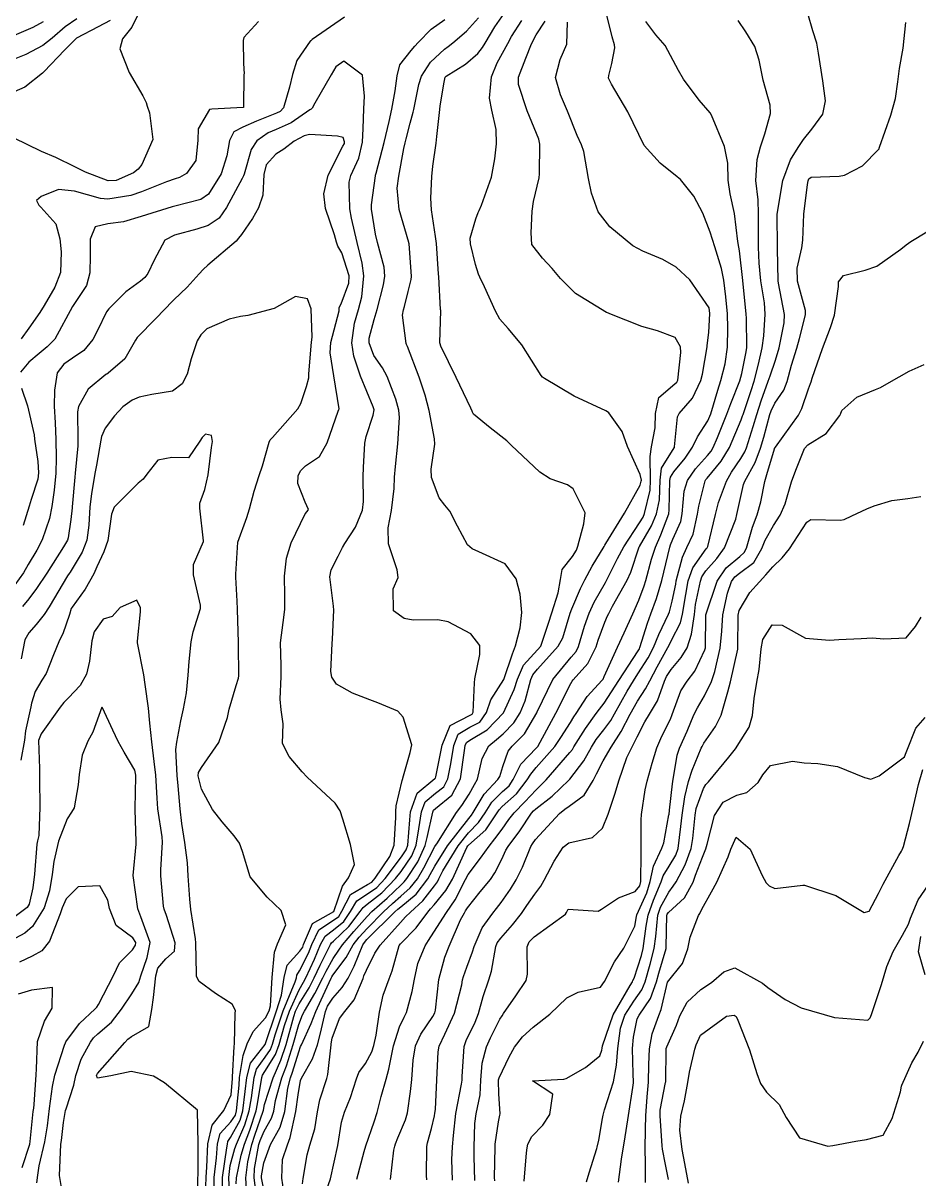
# Model space of a CAD drawing. Header units: metres. Extents: x 307586 to 320046, y 7427249 to 7434250.
# Drawn here: x 319917.4 to 319970.9, y 7429250.6 to 7429319.7 of the extents above; entities that cross this region are included whole.
import ezdxf

# ---------------------------------------------------------------- set-up
doc = ezdxf.new("R2010")
doc.units = ezdxf.units.M
doc.header["$MEASUREMENT"] = 0
doc.layers.add('Curvas de Nivel 1m', color=11, linetype='Continuous')
doc.layers.add('Curvas de Nivel 5m', color=15, linetype='Continuous')

msp = doc.modelspace()

# ---------------------------------------------------------------- linework, layer by layer
at = {"layer": 'Curvas de Nivel 1m', "flags": 128}
for points, elevation in [([(319924.504, 7429320.781), (319923.87, 7429319.491), (319923.313, 7429318.792), (319923.148, 7429318.203), (319923.722, 7429316.788), (319924.529, 7429315.394), (319924.736, 7429314.988), (319924.798, 7429314.776), (319924.925, 7429314.366), (319925.125, 7429312.771), (319924.478, 7429311.28), (319924.261, 7429310.997), (319923.973, 7429310.785), (319922.931, 7429310.33), (319922.466, 7429310.315), (319921.11, 7429310.814), (319920.476, 7429311.138), (319919.336, 7429311.692), (319918.485, 7429312.068), (319916.807, 7429312.867)], 824), ([(319931.4, 7429249.011), (319931.178, 7429250.686), (319931.208, 7429251.236), (319931.472, 7429252.683), (319931.539, 7429252.92), (319931.785, 7429253.468), (319932.223, 7429254.247), (319932.355, 7429254.672), (319932.459, 7429255.319), (319932.844, 7429256.665), (319933.118, 7429257.377), (319933.515, 7429258.655), (319933.865, 7429259.858), (319934.078, 7429260.441), (319934.189, 7429260.647), (319934.82, 7429261.704), (319935.289, 7429262.636), (319935.481, 7429263.052), (319935.911, 7429263.803), (319936.237, 7429264.308), (319936.464, 7429264.625), (319937.141, 7429265.407), (319937.94, 7429266.313), (319938.228, 7429266.606), (319939.129, 7429267.419), (319939.967, 7429268.203), (319940.157, 7429268.391), (319940.312, 7429268.577), (319940.964, 7429269.589), (319941.408, 7429270.566), (319941.531, 7429271.031), (319941.864, 7429272.561), (319941.909, 7429272.667), (319942.016, 7429272.762), (319943.003, 7429273.57), (319943.515, 7429274.538), (319943.765, 7429276.24), (319943.801, 7429276.534), (319943.876, 7429276.723), (319944.068, 7429276.849), (319945.117, 7429277.48), (319946.093, 7429278.492), (319946.727, 7429279.884), (319946.922, 7429280.502), (319947.281, 7429281.339), (319948.131, 7429282.253), (319948.312, 7429282.487), (319948.773, 7429283.861), (319948.974, 7429284.478), (319949.365, 7429285.662), (319949.49, 7429286.47), (319949.603, 7429287.058), (319950.204, 7429287.835), (319950.451, 7429288.215), (319950.537, 7429288.457), (319950.881, 7429289.799), (319950.979, 7429290.453), (319950.247, 7429291.889), (319949.921, 7429292.136), (319948.886, 7429292.481), (319948.259, 7429292.875), (319946.551, 7429294.507), (319946.285, 7429294.749), (319945.283, 7429295.53), (319944.301, 7429296.345), (319944.236, 7429296.465), (319944.207, 7429296.531), (319944.127, 7429296.711), (319943.253, 7429298.551), (319942.351, 7429300.409), (319942.297, 7429300.561), (319942.289, 7429300.625), (319942.334, 7429302.56), (319942.329, 7429302.605), (319942.224, 7429304.562), (319942.212, 7429304.754), (319942.082, 7429306.563), (319942.026, 7429306.967), (319941.794, 7429308.567), (319941.754, 7429309.273), (319941.797, 7429310.567), (319941.866, 7429311.179), (319942.06, 7429312.564), (319942.111, 7429312.951), (319942.277, 7429314.562), (319942.304, 7429314.784), (319942.539, 7429316.206), (319942.6, 7429316.502), (319942.669, 7429316.559), (319943.822, 7429317.279), (319944.564, 7429317.919), (319944.833, 7429318.271), (319944.988, 7429318.534), (319945.581, 7429319.523), (319946.269, 7429320.515)], 824), ([(319920.581, 7429320.002), (319919.882, 7429319.521), (319919.114, 7429318.842), (319918.558, 7429318.391), (319917.545, 7429317.868), (319916.549, 7429317.47)], 826), ([(319918.577, 7429319.808), (319917.951, 7429319.477), (319916.563, 7429318.885)], 827), ([(319936.588, 7429320.096), (319934.663, 7429318.748), (319934.573, 7429318.686), (319934.557, 7429318.676), (319934.536, 7429318.66), (319933.729, 7429317.495), (319933.477, 7429316.671), (319933.308, 7429315.9), (319932.941, 7429314.676), (319932.741, 7429314.457), (319932.518, 7429314.358), (319931.325, 7429313.878), (319930.505, 7429313.52), (319929.977, 7429313.231), (319929.71, 7429312.712), (319929.561, 7429311.791), (319929.208, 7429310.719), (319928.461, 7429309.507), (319928.008, 7429309.184), (319926.453, 7429308.792), (319926.295, 7429308.752), (319924.437, 7429308.163), (319923.374, 7429307.85), (319922.432, 7429307.733), (319921.682, 7429307.556), (319921.382, 7429306.81), (319921.382, 7429305.841), (319921.369, 7429304.81), (319921.155, 7429304.049), (319920.373, 7429302.847), (319920.334, 7429302.782), (319919.269, 7429300.836), (319918.82, 7429300.369), (319918.34, 7429299.977), (319917.724, 7429299.464), (319917.223, 7429298.861)], 822), ([(319931.451, 7429319.824), (319930.575, 7429318.87), (319930.524, 7429318.701), (319930.552, 7429317.319), (319930.579, 7429316.7), (319930.577, 7429316.665), (319930.557, 7429314.7), (319930.54, 7429314.683), (319930.523, 7429314.682), (319928.653, 7429314.596), (319928.52, 7429314.565), (319927.831, 7429313.409), (319927.825, 7429312.737), (319927.693, 7429311.525), (319927.14, 7429310.743), (319926.719, 7429310.499), (319926.47, 7429310.418), (319925.954, 7429310.247), (319924.456, 7429309.64), (319923.816, 7429309.423), (319922.449, 7429309.215), (319921.999, 7429309.255), (319920.456, 7429309.681), (319919.496, 7429309.796), (319918.451, 7429309.364), (319918.18, 7429309.12), (319918.325, 7429308.851), (319918.442, 7429308.74), (319919.334, 7429307.739), (319919.572, 7429306.833), (319919.643, 7429306.06), (319919.617, 7429304.832), (319919.276, 7429303.951), (319918.627, 7429302.846), (319918.369, 7429302.439), (319917.72, 7429301.495), (319917.253, 7429300.861)], 823), ([(319930.12, 7429250.324), (319930.129, 7429250.696), (319930.412, 7429252.048), (319930.604, 7429252.692), (319930.928, 7429253.546), (319931.304, 7429254.685), (319931.39, 7429255.102), (319931.637, 7429256.682), (319931.682, 7429256.824), (319931.828, 7429257.046), (319932.462, 7429258.053), (319932.689, 7429258.667), (319932.992, 7429259.791), (319933.292, 7429260.659), (319933.886, 7429261.935), (319934.144, 7429262.394), (319934.277, 7429262.646), (319934.791, 7429263.76), (319935.16, 7429264.638), (319935.435, 7429265.128), (319935.932, 7429265.517), (319936.543, 7429266.018), (319936.941, 7429266.62), (319937.324, 7429267.245), (319937.959, 7429267.673), (319938.514, 7429268.053), (319939.014, 7429268.594), (319939.986, 7429269.88), (319940.265, 7429270.302), (319940.362, 7429270.576), (319940.488, 7429272.095), (319940.534, 7429272.575), (319940.921, 7429273.68), (319941.978, 7429274.561), (319942.016, 7429274.588), (319942.044, 7429274.663), (319942.422, 7429276.555), (319942.896, 7429277.732), (319944.09, 7429278.345), (319944.214, 7429278.405), (319944.284, 7429278.528), (319944.351, 7429280.287), (319944.374, 7429280.527), (319944.671, 7429281.981), (319944.678, 7429282.525), (319944.143, 7429283.211), (319942.775, 7429283.929), (319942.155, 7429284.052), (319940.699, 7429284.031), (319940.156, 7429284.13), (319939.51, 7429284.59), (319939.495, 7429285.909), (319939.786, 7429286.586), (319939.74, 7429287.037), (319939.212, 7429288.595), (319939.192, 7429289.565), (319939.404, 7429290.592), (319939.563, 7429291.908), (319939.581, 7429292.59), (319939.626, 7429293.227), (319939.77, 7429294.588), (319939.874, 7429296.162), (319939.837, 7429296.587), (319939.644, 7429297.259), (319939.131, 7429298.598), (319938.851, 7429299.115), (319938.345, 7429299.868), (319938.056, 7429300.613), (319938.063, 7429300.906), (319938.367, 7429302.007), (319938.534, 7429302.608), (319938.914, 7429304.083), (319938.992, 7429304.601), (319938.951, 7429305.145), (319938.552, 7429306.608), (319938.431, 7429307.122), (319938.196, 7429308.613), (319938.193, 7429308.875), (319938.433, 7429310.61), (319938.441, 7429310.643), (319938.474, 7429310.755), (319938.958, 7429312.603), (319939.257, 7429313.853), (319939.416, 7429314.597), (319939.618, 7429315.678), (319939.728, 7429316.592), (319939.896, 7429317.246), (319940.566, 7429318.096), (319940.797, 7429318.351), (319940.989, 7429318.576), (319941.773, 7429319.376), (319942.587, 7429319.944)], 822), ([(319930.757, 7429249.67), (319930.686, 7429250.691), (319930.806, 7429251.646), (319931.049, 7429252.687), (319931.229, 7429253.237), (319931.732, 7429254.681), (319931.747, 7429254.737), (319931.807, 7429255.066), (319932.313, 7429256.673), (319932.778, 7429257.727), (319933.106, 7429258.661), (319933.55, 7429260.335), (319933.659, 7429260.653), (319933.877, 7429261.085), (319934.482, 7429262.049), (319934.782, 7429262.641), (319935.141, 7429263.401), (319935.742, 7429264.632), (319935.814, 7429264.741), (319935.925, 7429264.848), (319936.837, 7429265.718), (319937.529, 7429266.614), (319937.71, 7429266.849), (319937.949, 7429267.048), (319938.82, 7429267.738), (319939.643, 7429268.585), (319939.977, 7429268.997), (319940.612, 7429269.948), (319940.861, 7429270.571), (319941.026, 7429271.547), (319941.181, 7429272.568), (319941.417, 7429273.171), (319942.03, 7429273.694), (319942.518, 7429274.07), (319942.771, 7429274.549), (319942.94, 7429275.435), (319943.111, 7429276.544), (319943.388, 7429277.226), (319944.079, 7429277.633), (319944.666, 7429277.942), (319945.07, 7429278.52), (319945.342, 7429279.276), (319946.113, 7429280.489), (319946.618, 7429282.015), (319946.801, 7429282.503), (319947.081, 7429283.569), (319947.186, 7429284.5), (319947.082, 7429285.592), (319946.853, 7429286.503), (319946.196, 7429287.406), (319944.619, 7429288.114), (319944.209, 7429288.298), (319943.937, 7429288.534), (319943.33, 7429289.649), (319942.887, 7429290.55), (319942.583, 7429290.901), (319942.241, 7429291.352), (319941.791, 7429292.565), (319941.771, 7429293.054), (319941.98, 7429294.563), (319941.971, 7429294.879), (319941.637, 7429296.567), (319941.404, 7429297.482), (319941.053, 7429298.573), (319940.351, 7429300.399), (319940.291, 7429300.52), (319940.262, 7429300.581), (319940.06, 7429302.275), (319940.115, 7429302.584), (319940.171, 7429302.788), (319940.389, 7429303.685), (319940.571, 7429304.407), (319940.581, 7429304.578), (319940.443, 7429306.56), (319940.438, 7429306.58), (319940.424, 7429306.627), (319939.848, 7429308.589), (319939.742, 7429309.867), (319939.826, 7429310.59), (319940.137, 7429312.233), (319940.218, 7429312.584), (319940.272, 7429312.808), (319940.51, 7429313.748), (319940.694, 7429314.405), (319940.736, 7429314.578), (319941.037, 7429316.076), (319941.197, 7429316.573), (319941.73, 7429317.393), (319942.567, 7429318.178), (319942.783, 7429318.344), (319943.058, 7429318.555), (319943.868, 7429319.26), (319944.588, 7429320.053)], 823), ([(319932.953, 7429249.874), (319932.847, 7429250.664), (319932.887, 7429251.786), (319933.187, 7429252.659), (319933.345, 7429253.091), (319933.678, 7429254.652), (319933.813, 7429255.649), (319933.955, 7429256.515), (319934.013, 7429256.648), (319934.681, 7429257.801), (319934.97, 7429258.639), (319935.153, 7429259.344), (319935.446, 7429260.634), (319935.563, 7429260.947), (319935.881, 7429261.435), (319936.441, 7429262.071), (319936.802, 7429262.621), (319937.173, 7429263.349), (319937.673, 7429264.612), (319937.772, 7429264.764), (319937.926, 7429264.93), (319939.589, 7429266.585), (319939.77, 7429266.758), (319939.948, 7429266.9), (319940.871, 7429267.659), (319941.562, 7429268.564), (319941.715, 7429268.823), (319941.98, 7429269.316), (319942.746, 7429270.549), (319944.009, 7429272.18), (319944.172, 7429272.368), (319944.275, 7429272.527), (319944.928, 7429273.622), (319945.748, 7429274.513), (319945.873, 7429274.683), (319946.051, 7429275.293), (319946.37, 7429276.196), (319946.606, 7429276.505), (319947.336, 7429277.235), (319948.076, 7429278.49), (319948.093, 7429278.548), (319949.046, 7429280.476), (319950.127, 7429281.818), (319950.423, 7429282.164), (319950.563, 7429282.456), (319950.931, 7429283.672), (319951.204, 7429284.45), (319951.506, 7429285.11), (319952.181, 7429286.296), (319952.266, 7429286.439), (319952.908, 7429287.724), (319953.276, 7429288.424), (319954.227, 7429289.863), (319954.436, 7429290.203), (319954.518, 7429290.407), (319954.85, 7429291.801), (319954.871, 7429292.404), (319954.852, 7429293.827), (319954.944, 7429294.403), (319955.157, 7429295.539), (319955.173, 7429296.401), (319955.364, 7429297.358), (319956.329, 7429298.16), (319956.453, 7429298.267), (319956.502, 7429298.388), (319956.688, 7429300.048), (319956.664, 7429300.387), (319956.358, 7429300.937), (319955.301, 7429301.344), (319954.365, 7429301.59), (319952.451, 7429302.36), (319952.372, 7429302.392), (319952.253, 7429302.441), (319950.39, 7429303.568), (319949.488, 7429304.474), (319949.001, 7429305.073), (319948.415, 7429305.673), (319947.778, 7429306.496), (319947.742, 7429307.188), (319947.8, 7429308.497), (319947.879, 7429309.075), (319948.215, 7429310.493), (319948.242, 7429310.726), (319948.269, 7429312.492), (319948.201, 7429312.789), (319947.502, 7429314.5), (319946.983, 7429316.061), (319946.993, 7429316.506), (319947.427, 7429317.634), (319947.757, 7429318.498), (319948.033, 7429319.04), (319948.587, 7429319.849)], 826), ([(319934.067, 7429250.329), (319934.122, 7429250.646), (319934.358, 7429252.053), (319934.522, 7429252.643), (319934.811, 7429253.617), (319934.975, 7429254.638), (319935.104, 7429255.343), (319935.531, 7429256.633), (319935.587, 7429256.872), (319935.785, 7429258.631), (319935.792, 7429258.692), (319935.857, 7429259.045), (319936.289, 7429260.205), (319936.611, 7429260.623), (319937.171, 7429261.326), (319937.701, 7429262.612), (319937.748, 7429262.759), (319937.9, 7429263.109), (319938.407, 7429264.111), (319938.719, 7429264.598), (319939.937, 7429265.961), (319940.233, 7429266.284), (319940.539, 7429266.574), (319941.266, 7429267.254), (319941.967, 7429268.138), (319942.135, 7429268.393), (319942.231, 7429268.556), (319942.473, 7429269.047), (319943.372, 7429270.539), (319944.001, 7429271.309), (319944.6, 7429271.931), (319944.986, 7429272.52), (319945.382, 7429273.157), (319946.032, 7429273.779), (319946.42, 7429274.123), (319946.666, 7429274.504), (319947.13, 7429275.421), (319948.062, 7429276.405), (319948.132, 7429276.489), (319948.817, 7429277.744), (319949.214, 7429278.473), (319950.111, 7429280.247), (319950.187, 7429280.384), (319950.258, 7429280.459), (319951.137, 7429281.436), (319951.626, 7429282.445), (319951.752, 7429282.83), (319952.155, 7429283.922), (319952.308, 7429284.29), (319952.381, 7429284.437), (319952.602, 7429284.868), (319953.477, 7429286.421), (319953.699, 7429286.909), (319954.198, 7429288.41), (319954.213, 7429288.44), (319954.945, 7429289.683), (319955.235, 7429290.4), (319955.405, 7429291.235), (319955.444, 7429292.398), (319955.535, 7429293.126), (319956.282, 7429294.334), (319956.309, 7429294.363), (319956.318, 7429294.39), (319956.491, 7429296.198), (319956.588, 7429296.387), (319957.394, 7429297.302), (319957.89, 7429298.374), (319957.974, 7429298.736), (319958.258, 7429300.371), (319958.27, 7429300.454), (319958.362, 7429301.23), (319958.423, 7429302.369), (319958.378, 7429302.71), (319957.22, 7429304.382), (319956.41, 7429305.143), (319955.611, 7429305.598), (319954.42, 7429306.101), (319953.828, 7429306.426), (319952.44, 7429307.559), (319951.747, 7429308.447), (319951.349, 7429309.567), (319951.178, 7429310.453), (319950.893, 7429312.051), (319950.748, 7429312.457), (319950.501, 7429313.007), (319949.924, 7429314.469), (319949.501, 7429315.444), (319949.189, 7429316.48), (319949.482, 7429317.553), (319949.873, 7429318.471), (319949.919, 7429319.803)], 827), ([(319935.231, 7429249.142), (319935.753, 7429250.63), (319936.18, 7429252.626), (319936.406, 7429254.011), (319936.583, 7429254.622), (319936.939, 7429255.492), (319937.295, 7429256.615), (319937.452, 7429256.99), (319937.836, 7429257.515), (319938.223, 7429258.229), (319938.342, 7429258.603), (319938.473, 7429259.215), (319938.672, 7429260.598), (319938.9, 7429261.612), (319939.256, 7429262.59), (319939.425, 7429263.062), (319939.86, 7429264.581), (319939.924, 7429264.675), (319940.868, 7429265.636), (319941.557, 7429266.564), (319941.734, 7429266.774), (319941.95, 7429267.007), (319942.647, 7429267.866), (319943.031, 7429268.544), (319943.905, 7429270.444), (319943.952, 7429270.531), (319943.993, 7429270.573), (319945.03, 7429271.493), (319945.708, 7429272.513), (319945.828, 7429272.7), (319946.019, 7429272.887), (319946.874, 7429273.658), (319947.512, 7429274.495), (319947.72, 7429274.819), (319948.05, 7429275.216), (319949.148, 7429276.474), (319949.523, 7429277.016), (319950.085, 7429277.92), (319950.299, 7429278.249), (319950.428, 7429278.457), (319951.081, 7429279.472), (319951.989, 7429280.441), (319952.046, 7429280.508), (319952.115, 7429280.657), (319952.906, 7429282.428), (319953.292, 7429283.277), (319953.816, 7429284.415), (319954.171, 7429285.225), (319954.492, 7429286.095), (319954.589, 7429286.406), (319954.929, 7429287.676), (319955.179, 7429288.4), (319955.491, 7429289.127), (319955.962, 7429290.393), (319955.999, 7429290.628), (319956.04, 7429292.392), (319956.07, 7429292.577), (319956.261, 7429292.896), (319956.942, 7429293.714), (319957.377, 7429294.379), (319957.675, 7429294.99), (319958.299, 7429295.945), (319958.491, 7429296.367), (319958.908, 7429297.778), (319959.087, 7429298.359), (319959.348, 7429299.36), (319959.473, 7429300.353), (319959.497, 7429301.486), (319959.472, 7429302.354), (319959.375, 7429303.369), (319959.253, 7429304.357), (319959.119, 7429305.069), (319958.721, 7429306.366), (319958.436, 7429307.232), (319958.001, 7429308.375), (319957.472, 7429309.388), (319956.662, 7429310.388), (319956.474, 7429310.546), (319955.446, 7429311.369), (319954.493, 7429312.42), (319953.515, 7429314.43), (319952.539, 7429316.078), (319952.374, 7429316.442), (319952.38, 7429316.607), (319952.556, 7429317.318), (319952.745, 7429318.264), (319952.728, 7429318.438), (319952.578, 7429318.913), (319952.215, 7429320.444)], 828), ([(319937.32, 7429250.606), (319937.769, 7429252.259), (319937.87, 7429252.609), (319938.363, 7429254.032), (319938.542, 7429254.599), (319938.774, 7429255.557), (319939.076, 7429256.591), (319939.234, 7429257.187), (319939.518, 7429258.585), (319939.864, 7429259.714), (319940.151, 7429260.296), (319940.287, 7429260.576), (319940.637, 7429261.821), (319940.76, 7429262.571), (319940.965, 7429263.512), (319941.406, 7429264.565), (319941.609, 7429264.88), (319941.931, 7429265.383), (319942.684, 7429266.549), (319943.191, 7429267.305), (319943.81, 7429268.532), (319943.976, 7429268.828), (319944.708, 7429269.8), (319945.227, 7429270.518), (319945.562, 7429270.949), (319946.003, 7429271.545), (319946.398, 7429272.117), (319946.727, 7429272.503), (319947.358, 7429273.162), (319948.034, 7429273.884), (319948.338, 7429274.186), (319948.645, 7429274.481), (319950.059, 7429276.111), (319950.212, 7429276.307), (319950.302, 7429276.458), (319950.985, 7429277.546), (319951.629, 7429278.445), (319951.834, 7429278.705), (319952.099, 7429279.08), (319952.979, 7429280.427), (319954.131, 7429282.205), (319954.213, 7429282.328), (319954.247, 7429282.409), (319954.697, 7429283.862), (319954.903, 7429284.403), (319955.241, 7429285.33), (319955.546, 7429286.396), (319955.674, 7429286.912), (319956.028, 7429288.392), (319956.076, 7429288.529), (319956.218, 7429288.869), (319956.679, 7429289.935), (319956.776, 7429290.385), (319956.884, 7429291.747), (319957.08, 7429292.382), (319957.566, 7429293.075), (319958.276, 7429293.886), (319958.497, 7429294.149), (319958.625, 7429294.365), (319958.888, 7429294.96), (319959.437, 7429296.353), (319959.675, 7429296.987), (319960.21, 7429298.342), (319960.337, 7429298.781), (319960.602, 7429300.086), (319960.627, 7429300.337), (319960.608, 7429302.1), (319960.592, 7429302.338), (319960.403, 7429304.34), (319960.199, 7429306.122), (319960.154, 7429306.344), (319960.094, 7429306.679), (319959.894, 7429308.348), (319959.636, 7429309.524), (319959.522, 7429310.354), (319959.494, 7429311.366), (319959.298, 7429312.358), (319958.521, 7429314.223), (319958.432, 7429314.371), (319957.786, 7429315.122), (319956.839, 7429316.387), (319956.551, 7429316.912), (319955.746, 7429318.402), (319955.195, 7429319.027), (319954.587, 7429319.838)], 829), ([(319941.501, 7429250.563), (319941.495, 7429250.823), (319941.513, 7429252.563), (319941.553, 7429252.785), (319941.789, 7429253.628), (319941.965, 7429254.393), (319941.989, 7429254.557), (319942.015, 7429254.767), (319942.103, 7429256.556), (319942.18, 7429258.223), (319942.247, 7429258.554), (319942.579, 7429259.268), (319943.155, 7429260.541), (319943.592, 7429262.236), (319943.639, 7429262.534), (319943.696, 7429262.733), (319943.904, 7429263.277), (319944.241, 7429264.204), (319944.338, 7429264.526), (319944.813, 7429265.643), (319945.444, 7429266.515), (319945.676, 7429266.784), (319945.952, 7429267.149), (319946.515, 7429267.954), (319946.851, 7429268.501), (319947.217, 7429269.261), (319947.722, 7429270.493), (319947.818, 7429270.668), (319947.997, 7429270.911), (319949.44, 7429272.469), (319949.746, 7429272.735), (319950.02, 7429272.918), (319950.909, 7429273.572), (319951.458, 7429274.446), (319951.652, 7429274.839), (319952.055, 7429275.628), (319952.523, 7429276.433), (319953.127, 7429277.375), (319953.663, 7429278.416), (319954.101, 7429279.192), (319954.58, 7429279.934), (319954.826, 7429280.403), (319955.281, 7429281.239), (319955.913, 7429282.392), (319955.986, 7429282.541), (319956.14, 7429282.834), (319956.659, 7429283.881), (319956.78, 7429284.384), (319956.979, 7429285.578), (319957.132, 7429286.381), (319957.407, 7429287.166), (319958.212, 7429288.304), (319958.243, 7429288.339), (319958.266, 7429288.369), (319958.294, 7429288.449), (319958.769, 7429290.362), (319958.947, 7429291.067), (319959.408, 7429292.353), (319959.724, 7429292.885), (319960.273, 7429293.693), (319960.51, 7429294.108), (319960.606, 7429294.337), (319961.005, 7429295.623), (319961.222, 7429296.331), (319961.493, 7429297.15), (319961.918, 7429298.324), (319962.022, 7429298.637), (319962.346, 7429299.585), (319962.562, 7429300.318), (319962.86, 7429301.823), (319962.878, 7429302.315), (319962.528, 7429304.192), (319962.509, 7429304.319), (319962.475, 7429306.267), (319962.473, 7429306.32), (319962.453, 7429308.32), (319962.791, 7429310.317), (319963.239, 7429311.559), (319963.694, 7429312.308), (319964.026, 7429312.787), (319964.514, 7429313.386), (319965.184, 7429314.29), (319965.341, 7429315.098), (319965.181, 7429316.29), (319964.918, 7429317.945), (319964.867, 7429318.296), (319964.816, 7429318.537), (319964.583, 7429319.268), (319964.271, 7429320.303)], 831), ([(319943.04, 7429250.541), (319943.006, 7429251.782), (319943.035, 7429252.541), (319943.098, 7429253.226), (319943.245, 7429254.538), (319943.578, 7429256.291), (319943.612, 7429256.533), (319943.62, 7429256.739), (319943.745, 7429258.532), (319943.857, 7429258.894), (319944.391, 7429260.002), (319944.59, 7429260.523), (319944.877, 7429261.526), (319945.216, 7429262.517), (319945.368, 7429263.048), (319945.623, 7429264.513), (319945.707, 7429264.73), (319945.928, 7429265.014), (319946.632, 7429265.807), (319947.156, 7429266.498), (319947.474, 7429266.971), (319947.96, 7429267.644), (319948.326, 7429268.126), (319948.527, 7429268.482), (319949.125, 7429269.614), (319949.649, 7429270.465), (319949.996, 7429270.728), (319951.402, 7429271.043), (319952.004, 7429271.598), (319952.348, 7429272.435), (319952.772, 7429273.689), (319952.983, 7429274.426), (319953.452, 7429275.814), (319953.755, 7429276.415), (319953.863, 7429276.616), (319954.073, 7429277.049), (319954.537, 7429277.954), (319954.823, 7429278.403), (319955.286, 7429279.213), (319955.711, 7429280.394), (319955.836, 7429280.672), (319956.12, 7429281.086), (319956.704, 7429281.807), (319957.058, 7429282.381), (319957.334, 7429283.189), (319957.496, 7429284.377), (319957.574, 7429284.971), (319957.854, 7429286.373), (319957.943, 7429286.616), (319958.192, 7429286.992), (319958.835, 7429287.729), (319959.308, 7429288.354), (319959.966, 7429290.08), (319960.029, 7429290.343), (319960.242, 7429291.245), (319960.442, 7429292.147), (319960.521, 7429292.337), (319961.133, 7429293.468), (319961.458, 7429294.328), (319961.641, 7429294.975), (319962.014, 7429296.323), (319962.084, 7429296.544), (319962.313, 7429297.002), (319962.846, 7429297.791), (319963.053, 7429298.309), (319963.307, 7429299.274), (319963.618, 7429300.307), (319963.779, 7429300.885), (319964.145, 7429302.302), (319964.135, 7429302.544), (319963.663, 7429304.307), (319963.64, 7429305.079), (319963.915, 7429306.305), (319963.971, 7429306.764), (319964.035, 7429308.304), (319964.253, 7429310.084), (319964.293, 7429310.302), (319964.344, 7429310.431), (319964.476, 7429310.523), (319966.159, 7429310.593), (319966.479, 7429310.646), (319967.538, 7429311.209), (319968.502, 7429312.178), (319968.534, 7429312.218), (319968.547, 7429312.249), (319968.571, 7429312.317), (319969.243, 7429314.239), (319969.528, 7429315.231), (319969.668, 7429316.233), (319969.761, 7429317.026), (319969.973, 7429318.229), (319970.14, 7429319.778)], 832), ([(319929.733, 7429249.362), (319929.663, 7429250.701), (319929.76, 7429251.418), (319930.031, 7429252.437), (319930.123, 7429252.697), (319930.633, 7429253.849), (319930.896, 7429254.689), (319931.027, 7429255.471), (319931.181, 7429256.686), (319931.327, 7429257.186), (319931.841, 7429257.895), (319932.162, 7429258.362), (319932.275, 7429258.674), (319932.433, 7429259.246), (319932.922, 7429260.664), (319933.645, 7429262.408), (319933.713, 7429262.653), (319933.744, 7429262.803), (319933.899, 7429263.066), (319934.441, 7429264.119), (319934.631, 7429264.643), (319935.056, 7429265.515), (319935.938, 7429266.093), (319936.248, 7429266.319), (319936.427, 7429266.625), (319936.94, 7429267.638), (319937.967, 7429268.22), (319938.21, 7429268.366), (319938.424, 7429268.603), (319939.29, 7429269.894), (319939.564, 7429270.586), (319939.659, 7429272.235), (319939.662, 7429272.585), (319939.678, 7429272.925), (319940.041, 7429274.445), (319940.066, 7429274.556), (319940.068, 7429274.58), (319940.517, 7429276.116), (319940.609, 7429276.575), (319940.088, 7429278.227), (319939.767, 7429278.585), (319938.584, 7429279.089), (319938.099, 7429279.261), (319937.058, 7429279.666), (319936.109, 7429280.208), (319935.831, 7429280.633), (319935.778, 7429280.972), (319935.849, 7429282.633), (319935.865, 7429282.905), (319935.945, 7429284.632), (319935.927, 7429284.87), (319935.715, 7429286.635), (319935.783, 7429287.04), (319936.201, 7429287.863), (319936.461, 7429288.376), (319936.605, 7429288.626), (319937.25, 7429289.592), (319937.67, 7429290.616), (319937.724, 7429291.13), (319937.701, 7429292.616), (319937.719, 7429293.158), (319937.805, 7429294.615), (319937.886, 7429295.015), (319938.3, 7429296.284), (319938.349, 7429296.609), (319938.306, 7429296.794), (319937.538, 7429298.618), (319937.14, 7429299.827), (319937.029, 7429300.623), (319937.188, 7429301.799), (319937.429, 7429302.619), (319937.629, 7429303.373), (319937.746, 7429304.617), (319937.647, 7429305.381), (319937.351, 7429306.621), (319936.997, 7429308.072), (319936.908, 7429308.625), (319936.872, 7429310.223), (319936.965, 7429310.625), (319937.45, 7429311.653), (319937.657, 7429312.618), (319937.694, 7429313.43), (319937.746, 7429314.618), (319937.786, 7429315.361), (319937.665, 7429316.619), (319936.555, 7429317.464), (319936.072, 7429317.115), (319935.783, 7429316.641), (319934.818, 7429314.948), (319934.661, 7429314.658), (319934.589, 7429314.592), (319934.521, 7429314.545), (319933.399, 7429313.781), (319932.503, 7429313.378), (319932.019, 7429313.166), (319931.347, 7429312.691), (319930.999, 7429312.184), (319930.584, 7429310.699), (319930.557, 7429310.614), (319930.47, 7429310.445), (319929.526, 7429308.714), (319929.096, 7429308.068), (319928.436, 7429307.628), (319927.754, 7429307.416), (319926.427, 7429307.048), (319925.851, 7429306.759), (319925.214, 7429305.571), (319924.825, 7429304.774), (319924.645, 7429304.53), (319924.396, 7429304.304), (319923.517, 7429303.658), (319922.64, 7429302.797), (319922.509, 7429302.661), (319922.37, 7429302.466), (319921.814, 7429301.35), (319921.538, 7429300.808), (319921.004, 7429300.152), (319920.336, 7429299.697), (319919.808, 7429299.351), (319919.405, 7429298.834), (319919.262, 7429297.785), (319919.238, 7429296.836), (319919.283, 7429295.826), (319919.338, 7429294.834), (319919.353, 7429293.748), (319919.335, 7429292.834), (319919.225, 7429291.817), (319919.088, 7429290.837), (319918.953, 7429290.108), (319918.51, 7429288.845), (319918.197, 7429288.229), (319917.687, 7429287.355), (319917.399, 7429286.858), (319916.885, 7429286.154)], 821), ([(319944.376, 7429250.524), (319944.342, 7429251.95), (319944.341, 7429252.524), (319944.377, 7429253.942), (319944.463, 7429254.523), (319944.686, 7429255.649), (319944.743, 7429256.521), (319944.82, 7429257.538), (319945.078, 7429258.518), (319945.312, 7429259.062), (319945.87, 7429260.184), (319946, 7429260.381), (319946.099, 7429260.508), (319946.82, 7429261.565), (319947.442, 7429262.495), (319947.528, 7429262.864), (319947.5, 7429264.494), (319947.625, 7429264.794), (319947.929, 7429265.104), (319949.798, 7429266.462), (319949.86, 7429266.546), (319949.947, 7429266.744), (319951.752, 7429266.635), (319951.948, 7429266.754), (319952.959, 7429267.424), (319953.964, 7429267.806), (319954.234, 7429268.142), (319954.295, 7429268.407), (319954.308, 7429270.088), (319954.315, 7429270.407), (319954.32, 7429272.097), (319954.332, 7429272.407), (319954.555, 7429273.885), (319954.672, 7429274.404), (319954.978, 7429275.477), (319955.261, 7429276.398), (319955.5, 7429276.967), (319956.09, 7429278.183), (319956.156, 7429278.325), (319956.178, 7429278.389), (319956.686, 7429279.805), (319957.072, 7429280.38), (319957.52, 7429280.975), (319958.132, 7429282.253), (319958.153, 7429282.37), (319958.173, 7429284.36), (319958.851, 7429286.36), (319959.39, 7429287.157), (319960.206, 7429287.847), (319960.472, 7429288.074), (319960.613, 7429288.336), (319960.963, 7429289.595), (319961.246, 7429290.33), (319961.465, 7429291.103), (319961.707, 7429292.325), (319961.832, 7429292.751), (319962.282, 7429294.276), (319962.296, 7429294.306), (319962.347, 7429294.383), (319963.717, 7429296.299), (319963.921, 7429296.683), (319964.326, 7429297.858), (319964.432, 7429298.188), (319964.471, 7429298.289), (319964.543, 7429298.496), (319965.165, 7429300.288), (319965.629, 7429301.538), (319965.865, 7429302.278), (319966.103, 7429303.979), (319966.119, 7429304.274), (319966.407, 7429304.645), (319967.705, 7429304.962), (319968.413, 7429305.209), (319969.842, 7429306.229), (319970.162, 7429306.488), (319970.43, 7429306.682), (319971.385, 7429307.264)], 833), ([(319928.787, 7429249.665), (319928.801, 7429250.714), (319928.934, 7429251.882), (319929.003, 7429252.712), (319929.152, 7429253.34), (319929.793, 7429254.032), (319930.062, 7429254.435), (319930.133, 7429254.697), (319930.282, 7429256.232), (319930.315, 7429256.695), (319930.534, 7429257.995), (319930.766, 7429258.691), (319931.12, 7429259.428), (319931.869, 7429260.26), (319932.085, 7429260.677), (319932.162, 7429260.962), (319932.266, 7429262.674), (319932.404, 7429264.184), (319932.574, 7429264.67), (319933.08, 7429265.809), (319932.804, 7429266.667), (319931.955, 7429267.466), (319930.947, 7429268.69), (319930.482, 7429270.201), (319930.301, 7429270.697), (319929.997, 7429271.136), (319929.276, 7429271.981), (319928.703, 7429272.72), (319928.031, 7429273.928), (319927.844, 7429274.732), (319927.858, 7429274.919), (319928.048, 7429275.226), (319929.075, 7429276.715), (319929.583, 7429278.206), (319929.696, 7429278.706), (319930.107, 7429280.128), (319930.242, 7429280.569), (319930.26, 7429280.699), (319930.253, 7429282.578), (319930.252, 7429282.699), (319930.19, 7429284.672), (319930.187, 7429284.7), (319930.168, 7429285.164), (319930.094, 7429286.614), (319930.092, 7429286.701), (319930.098, 7429286.788), (319930.213, 7429288.7), (319930.754, 7429290.168), (319930.91, 7429290.693), (319931.194, 7429291.74), (319931.482, 7429292.688), (319931.675, 7429293.272), (319932.091, 7429294.682), (319932.152, 7429294.813), (319932.286, 7429294.952), (319933.803, 7429296.665), (319933.985, 7429296.986), (319934.323, 7429297.998), (319934.456, 7429298.533), (319934.452, 7429298.658), (319934.447, 7429298.771), (319934.618, 7429300.656), (319934.647, 7429300.947), (319934.597, 7429302.657), (319934.382, 7429303.245), (319933.662, 7429303.389), (319932.373, 7429302.68), (319930.803, 7429302.261), (319930.368, 7429302.186), (319929.694, 7429302.038), (319928.36, 7429301.452), (319927.99, 7429301.1), (319927.77, 7429300.736), (319927.419, 7429299.662), (319927.183, 7429298.741), (319926.885, 7429298.176), (319926.313, 7429297.72), (319925.071, 7429297.529), (319924.309, 7429297.369), (319923.903, 7429297.188), (319923.346, 7429296.79), (319922.839, 7429296.253), (319922.29, 7429295.51), (319922.07, 7429295.017), (319922.021, 7429294.803), (319921.754, 7429293.311), (319921.667, 7429292.806), (319921.454, 7429291.595), (319921.369, 7429290.809), (319921.313, 7429289.713), (319921.183, 7429288.81), (319920.912, 7429288.096), (319920.184, 7429286.901), (319920.127, 7429286.821), (319920.037, 7429286.677), (319918.925, 7429284.839), (319918.633, 7429284.366), (319918.147, 7429283.784), (319917.714, 7429283.279), (319917.487, 7429282.856), (319917.263, 7429281.717)], 819), ([(319945.564, 7429250.512), (319945.561, 7429250.706), (319945.583, 7429252.512), (319945.596, 7429252.691), (319945.796, 7429254.03), (319945.872, 7429254.438), (319945.883, 7429254.509), (319945.815, 7429255.702), (319945.782, 7429256.51), (319945.786, 7429256.548), (319945.825, 7429256.664), (319946.427, 7429257.922), (319946.752, 7429258.501), (319947.229, 7429259.126), (319947.865, 7429259.689), (319948.862, 7429260.475), (319949.883, 7429261.447), (319950.557, 7429261.783), (319951.889, 7429262.084), (319952.133, 7429262.436), (319952.731, 7429263.608), (319953.29, 7429264.419), (319953.936, 7429265.741), (319954.035, 7429266.316), (319954.062, 7429266.409), (319954.647, 7429267.719), (319954.855, 7429268.401), (319955.059, 7429269.323), (319955.547, 7429270.394), (319955.675, 7429270.715), (319955.979, 7429272.39), (319955.986, 7429272.418), (319956.017, 7429272.672), (319956.19, 7429274.239), (319956.21, 7429274.388), (319956.478, 7429275.967), (319956.609, 7429276.385), (319957.06, 7429277.399), (319957.474, 7429278.376), (319957.676, 7429278.795), (319958.104, 7429279.512), (319958.524, 7429280.364), (319958.719, 7429280.961), (319959.046, 7429282.356), (319959.13, 7429283.373), (319959.203, 7429284.354), (319959.482, 7429285.656), (319959.722, 7429286.347), (319959.908, 7429286.623), (319960.19, 7429286.836), (319961.054, 7429287.478), (319961.538, 7429288.327), (319961.724, 7429288.819), (319962.227, 7429289.69), (319962.628, 7429290.314), (319962.918, 7429290.988), (319963.304, 7429292.304), (319963.562, 7429293.001), (319964.085, 7429294.293), (319964.285, 7429294.524), (319965.372, 7429295.199), (319966.198, 7429296.271), (319966.224, 7429296.351), (319966.308, 7429296.577), (319967.203, 7429297.378), (319968.327, 7429297.824), (319968.626, 7429297.948), (319969.142, 7429298.238), (319970.34, 7429298.917), (319971.237, 7429299.318)], 834), ([(319917.271, 7429297.903), (319917.64, 7429296.857), (319918.028, 7429295.11), (319918.064, 7429294.852), (319918.263, 7429293.513), (319918.303, 7429292.849), (319918.249, 7429292.473), (319917.849, 7429291.242), (319917.737, 7429290.855), (319917.376, 7429289.698)], 822), ([(319928.296, 7429250.17), (319928.314, 7429250.722), (319928.362, 7429251.324), (319928.418, 7429252.72), (319928.671, 7429253.835), (319929.382, 7429254.706), (319929.812, 7429255.652), (319929.896, 7429256.626), (319929.9, 7429256.699), (319929.996, 7429258.544), (319930.002, 7429258.698), (319930.058, 7429260.511), (319930.062, 7429260.698), (319929.877, 7429261.08), (319928.87, 7429261.702), (319927.89, 7429262.425), (319927.733, 7429262.732), (319927.736, 7429262.891), (319927.705, 7429264.732), (319927.672, 7429264.986), (319927.405, 7429266.735), (319927.336, 7429267.349), (319927.239, 7429268.737), (319927.193, 7429269.52), (319927.048, 7429270.739), (319926.872, 7429271.874), (319926.771, 7429272.742), (319926.652, 7429274.126), (319926.584, 7429274.745), (319926.508, 7429276.296), (319926.562, 7429276.745), (319926.811, 7429278.008), (319926.965, 7429278.741), (319927.15, 7429279.687), (319927.239, 7429280.739), (319927.297, 7429281.562), (319927.411, 7429282.737), (319927.534, 7429283.344), (319927.974, 7429284.732), (319927.976, 7429284.921), (319927.562, 7429286.736), (319927.569, 7429287.356), (319928.153, 7429288.731), (319928.167, 7429288.777), (319927.932, 7429290.733), (319927.946, 7429291.023), (319928.244, 7429291.847), (319928.432, 7429292.727), (319928.634, 7429294.368), (319928.699, 7429294.724), (319928.633, 7429295.071), (319928.287, 7429295.162), (319928.069, 7429294.948), (319927.942, 7429294.733), (319927.266, 7429293.742), (319926.268, 7429293.753), (319925.424, 7429293.604), (319924.766, 7429292.765), (319924.545, 7429292.472), (319924.248, 7429292.233), (319922.822, 7429290.791), (319922.652, 7429290.368), (319922.431, 7429288.797), (319922.196, 7429288.128), (319921.777, 7429287.214), (319921.594, 7429286.806), (319921.091, 7429285.894), (319920.315, 7429284.818), (319920.258, 7429284.722), (319920.156, 7429284.38), (319919.748, 7429283.216), (319919.561, 7429282.829), (319919.152, 7429281.863), (319918.755, 7429280.84), (319918.497, 7429280.454), (319918.097, 7429279.773), (319917.877, 7429279.062), (319917.832, 7429278.853), (319917.513, 7429277.411), (319917.454, 7429276.856), (319917.245, 7429275.664)], 818), ([(319927.82, 7429248.719), (319927.825, 7429250.656), (319927.825, 7429250.729), (319927.832, 7429250.807), (319927.836, 7429252.729), (319927.803, 7429254.73), (319925.819, 7429256.368), (319925.177, 7429256.756), (319923.826, 7429257.041), (319922.613, 7429256.788), (319921.821, 7429256.638), (319921.767, 7429256.801), (319921.776, 7429256.848), (319921.824, 7429256.923), (319923.457, 7429258.776), (319923.638, 7429258.981), (319923.848, 7429259.142), (319924.882, 7429259.735), (319925.068, 7429260.758), (319925.16, 7429261.478), (319925.301, 7429262.756), (319925.435, 7429263.22), (319925.908, 7429263.781), (319926.419, 7429264.241), (319926.467, 7429264.745), (319925.939, 7429266.377), (319925.803, 7429266.751), (319925.764, 7429266.932), (319925.617, 7429268.753), (319925.617, 7429269.105), (319925.7, 7429270.753), (319925.68, 7429271.07), (319925.436, 7429272.756), (319925.391, 7429273.388), (319925.31, 7429274.757), (319925.218, 7429275.591), (319925.067, 7429276.76), (319924.953, 7429277.883), (319924.866, 7429278.762), (319924.677, 7429280.192), (319924.594, 7429280.765), (319924.218, 7429282.683), (319924.209, 7429282.769), (319924.388, 7429284.539), (319924.383, 7429284.768), (319924.168, 7429285.233), (319923.173, 7429284.785), (319922.697, 7429284.25), (319922.152, 7429284.1), (319921.618, 7429283.328), (319921.482, 7429282.807), (319921.338, 7429281.59), (319921.17, 7429280.809), (319920.788, 7429280.128), (319920.092, 7429279.394), (319919.803, 7429279.108), (319919.584, 7429278.827), (319918.456, 7429277.233), (319918.302, 7429276.846), (319918.359, 7429275.158), (319918.358, 7429274.845), (319918.352, 7429274.532), (319918.372, 7429272.845), (319918.314, 7429271.163), (319918.244, 7429270.846), (319918.203, 7429270.633), (319918.057, 7429268.849), (319917.955, 7429268.023), (319917.744, 7429267.053), (319917.621, 7429266.853), (319916.657, 7429266.142)], 817), ([(319951.058, 7429250.447), (319951.216, 7429250.988), (319951.659, 7429252.441), (319951.686, 7429252.529), (319951.78, 7429252.938), (319952.01, 7429254.227), (319952.046, 7429254.436), (319952.121, 7429254.75), (319952.654, 7429256.428), (319952.846, 7429257.417), (319952.923, 7429258.424), (319953.076, 7429259.632), (319953.346, 7429260.418), (319953.881, 7429261.251), (319954.365, 7429261.928), (319954.556, 7429262.403), (319954.855, 7429263.455), (319955.104, 7429264.398), (319955.201, 7429265.127), (319955.319, 7429266.396), (319955.467, 7429266.878), (319955.963, 7429267.759), (319956.227, 7429268.129), (319956.405, 7429268.386), (319956.955, 7429269.409), (319957.3, 7429270.377), (319957.396, 7429270.979), (319957.538, 7429272.375), (319957.612, 7429272.781), (319958.037, 7429273.977), (319958.192, 7429274.216), (319958.338, 7429274.366), (319959.55, 7429275.84), (319959.955, 7429276.342), (319960, 7429276.405), (319960.065, 7429276.49), (319960.775, 7429277.641), (319960.966, 7429278.331), (319961.081, 7429279.352), (319961.236, 7429280.329), (319961.361, 7429281.087), (319961.489, 7429282.326), (319961.585, 7429282.881), (319962.154, 7429283.747), (319962.739, 7429283.727), (319964.143, 7429282.958), (319965.577, 7429282.84), (319966.142, 7429282.883), (319967.464, 7429282.943), (319968.15, 7429282.972), (319968.817, 7429282.908), (319970.15, 7429282.976), (319970.724, 7429283.647), (319971.046, 7429284.211)], 836), ([(319919.737, 7429249.753), (319919.543, 7429250.823), (319919.63, 7429252.681), (319919.656, 7429252.822), (319919.672, 7429252.924), (319919.79, 7429253.987), (319919.913, 7429254.707), (319919.954, 7429254.818), (319920.41, 7429256.221), (319920.529, 7429256.813), (319920.856, 7429257.787), (319921.395, 7429258.804), (319921.587, 7429259.062), (319921.85, 7429259.292), (319922.655, 7429259.994), (319923.248, 7429260.779), (319923.882, 7429261.69), (319924.288, 7429262.367), (319924.411, 7429262.765), (319924.799, 7429263.871), (319924.978, 7429264.759), (319924.419, 7429266.284), (319924.224, 7429266.767), (319923.963, 7429268.77), (319924.124, 7429270.635), (319924.127, 7429270.769), (319924.071, 7429272.71), (319924.07, 7429272.769), (319924.116, 7429274.695), (319924.114, 7429274.769), (319924.046, 7429275.063), (319923.417, 7429276.14), (319923.06, 7429276.785), (319922.73, 7429277.45), (319922.114, 7429278.8), (319922.083, 7429278.822), (319921.538, 7429277.336), (319921.254, 7429276.808), (319920.897, 7429275.969), (319920.724, 7429274.813), (319920.661, 7429274.186), (319920.432, 7429272.816), (319920.273, 7429272.555), (319920.006, 7429272.153), (319919.491, 7429270.828), (319919.21, 7429269.595), (319919.104, 7429268.833), (319918.959, 7429267.841), (319918.635, 7429266.84), (319917.932, 7429265.717), (319917.47, 7429265.312), (319916.626, 7429264.863)], 816), ([(319952.964, 7429250.422), (319953.147, 7429251.799), (319953.238, 7429252.418), (319953.317, 7429252.88), (319953.562, 7429254.414), (319953.82, 7429256.085), (319953.857, 7429256.375), (319953.857, 7429256.41), (319953.83, 7429256.912), (319953.796, 7429258.411), (319953.86, 7429259.088), (319954.084, 7429260.195), (319954.194, 7429260.407), (319954.881, 7429261.402), (319955.236, 7429262.397), (319955.374, 7429262.923), (319955.802, 7429264.391), (319955.818, 7429264.497), (319955.856, 7429266.391), (319955.874, 7429266.461), (319955.945, 7429266.559), (319956.9, 7429267.439), (319957.418, 7429268.376), (319957.574, 7429268.777), (319957.988, 7429269.857), (319958.191, 7429270.367), (319958.272, 7429270.643), (319958.709, 7429272.36), (319959.22, 7429273.157), (319960.031, 7429273.571), (319960.631, 7429273.737), (319961.302, 7429274.327), (319961.581, 7429274.791), (319962.053, 7429275.349), (319963.353, 7429275.598), (319964.055, 7429275.494), (319964.88, 7429275.456), (319966.053, 7429275.281), (319967.667, 7429274.634), (319968.046, 7429274.529), (319968.537, 7429274.732), (319970.059, 7429275.863), (319970.165, 7429276.116), (319970.194, 7429276.219), (319970.729, 7429277.568), (319971.289, 7429278.208)], 837), ([(319954.57, 7429250.402), (319954.584, 7429251.583), (319954.564, 7429252.402), (319954.572, 7429253.622), (319954.588, 7429254.402), (319954.676, 7429255.539), (319954.76, 7429256.401), (319954.771, 7429257.469), (319954.806, 7429258.4), (319954.971, 7429259.29), (319955.38, 7429260.395), (319955.512, 7429260.759), (319955.893, 7429262.39), (319956.79, 7429263.501), (319957.103, 7429264.378), (319957.239, 7429265.068), (319957.746, 7429266.372), (319957.816, 7429266.5), (319957.949, 7429266.752), (319958.53, 7429267.796), (319958.844, 7429268.357), (319959.516, 7429269.875), (319959.678, 7429270.345), (319960, 7429271.054), (319960.828, 7429270.332), (319961.544, 7429268.758), (319961.794, 7429268.322), (319961.97, 7429268.139), (319962.3, 7429267.983), (319963.971, 7429268.186), (319964.077, 7429268.183), (319965.962, 7429267.567), (319967.643, 7429266.557), (319967.949, 7429266.627), (319968.51, 7429267.697), (319968.782, 7429268.238), (319969.728, 7429269.962), (319969.871, 7429270.222), (319969.918, 7429270.297), (319969.997, 7429270.494), (319970.357, 7429271.878), (319970.432, 7429272.216), (319970.741, 7429273.508), (319970.902, 7429274.211), (319971.155, 7429275.106)], 838), ([(319955.958, 7429250.59), (319955.764, 7429251.476), (319955.598, 7429252.392), (319955.576, 7429252.592), (319955.446, 7429254.394), (319955.463, 7429254.737), (319955.78, 7429256.39), (319955.783, 7429256.431), (319955.817, 7429258.39), (319955.82, 7429258.424), (319955.854, 7429258.516), (319956.428, 7429259.823), (319956.636, 7429260.382), (319957.06, 7429261.199), (319957.889, 7429261.95), (319958.529, 7429262.36), (319959.258, 7429262.995), (319959.907, 7429263.248), (319961.563, 7429262.323), (319961.89, 7429262.061), (319962.921, 7429261.342), (319963.878, 7429260.846), (319965.873, 7429260.27), (319967.872, 7429260.115), (319968.004, 7429260.248), (319968.079, 7429260.45), (319968.674, 7429262.238), (319969.007, 7429263.332), (319969.376, 7429264.228), (319969.933, 7429265.19), (319970.291, 7429265.865), (319970.423, 7429266.215), (319970.866, 7429267.304), (319971.5, 7429268.205)], 839), ([(319917.315, 7429251.297), (319917.772, 7429252.709), (319917.804, 7429252.85), (319917.987, 7429254.66), (319918.012, 7429254.847), (319918.031, 7429255.073), (319918.163, 7429256.845), (319918.18, 7429257.198), (319918.23, 7429258.844), (319918.645, 7429260.055), (319919.118, 7429260.831), (319919.128, 7429262.074), (319917.883, 7429261.901), (319917.077, 7429261.662)], 814)]:
    msp.add_lwpolyline(points, dxfattribs=dict(at, elevation=elevation))
at = {"layer": 'Curvas de Nivel 5m', "flags": 128}
for points, elevation in [([(319922.579, 7429319.901), (319921.861, 7429319.52), (319920.563, 7429318.839), (319919.841, 7429318.116), (319918.633, 7429316.849), (319918.542, 7429316.749), (319917.481, 7429315.913), (319916.529, 7429315.482)], 825), ([(319931.744, 7429250.098), (319931.621, 7429250.681), (319931.622, 7429250.813), (319931.762, 7429251.588), (319932.168, 7429252.674), (319932.737, 7429253.717), (319933.012, 7429254.662), (319933.198, 7429256.04), (319933.36, 7429256.657), (319933.481, 7429257.003), (319933.847, 7429258.23), (319933.955, 7429258.545), (319934.007, 7429258.648), (319934.589, 7429259.92), (319934.865, 7429260.64), (319935.184, 7429261.333), (319935.793, 7429262.631), (319935.825, 7429262.7), (319935.896, 7429262.81), (319936.679, 7429263.855), (319937.113, 7429264.618), (319937.456, 7429265.086), (319937.933, 7429265.603), (319938.923, 7429266.595), (319939.449, 7429267.089), (319939.957, 7429267.526), (319940.514, 7429268.026), (319940.945, 7429268.57), (319941.332, 7429269.214), (319941.992, 7429270.499), (319942.031, 7429270.559), (319942.1, 7429270.664), (319943.279, 7429272.541), (319943.602, 7429272.954), (319944.029, 7429273.625), (319944.362, 7429274.203), (319944.532, 7429274.525), (319944.816, 7429275.761), (319945.222, 7429276.518), (319945.677, 7429276.906), (319946.074, 7429277.232), (319946.702, 7429277.886), (319947.095, 7429278.5), (319947.379, 7429279.218), (319947.717, 7429280.494), (319947.836, 7429280.773), (319948.119, 7429281.103), (319949.355, 7429282.472), (319949.629, 7429282.979), (319950.073, 7429284.461), (319950.165, 7429284.715), (319950.697, 7429285.935), (319950.947, 7429286.452), (319951.381, 7429287.262), (319952.099, 7429288.441), (319952.143, 7429288.511), (319952.215, 7429288.627), (319953.312, 7429290.424), (319954.25, 7429292.103), (319954.325, 7429292.336), (319954.329, 7429292.409), (319954.258, 7429292.749), (319953.497, 7429294.422), (319953.177, 7429295.312), (319952.375, 7429296.439), (319952.304, 7429296.49), (319952.199, 7429296.547), (319950.318, 7429297.436), (319948.53, 7429298.487), (319948.411, 7429298.566), (319948.335, 7429298.657), (319947.191, 7429300.502), (319946.363, 7429301.48), (319945.878, 7429302.027), (319945.611, 7429302.521), (319944.962, 7429303.964), (319944.678, 7429304.536), (319944.596, 7429304.729), (319944.411, 7429305.3), (319944.107, 7429306.543), (319944.099, 7429306.872), (319944.445, 7429308.026), (319944.582, 7429308.407), (319944.639, 7429308.537), (319944.772, 7429308.851), (319945.371, 7429310.527), (319945.579, 7429311.619), (319945.674, 7429312.522), (319945.656, 7429313.373), (319945.389, 7429314.527), (319945.246, 7429315.245), (319945.363, 7429316.528), (319945.72, 7429317.358), (319946.339, 7429318.514), (319946.577, 7429318.941), (319947.189, 7429319.902)], 825), ([(319939.341, 7429250.584), (319939.53, 7429252.342), (319939.586, 7429252.583), (319939.635, 7429252.722), (319939.78, 7429253.074), (319940.223, 7429254.15), (319940.345, 7429254.575), (319940.539, 7429255.849), (319940.602, 7429256.572), (319940.684, 7429257.728), (319940.824, 7429258.57), (319941.142, 7429259.286), (319941.871, 7429260.338), (319941.994, 7429260.558), (319942.032, 7429260.715), (319942.23, 7429262.555), (319942.589, 7429263.874), (319942.849, 7429264.546), (319943.523, 7429266.12), (319943.756, 7429266.533), (319943.826, 7429266.65), (319943.947, 7429266.834), (319944.703, 7429267.781), (319945.305, 7429268.517), (319945.572, 7429268.919), (319945.985, 7429269.739), (319946.226, 7429270.272), (319946.375, 7429270.506), (319947.07, 7429271.431), (319947.763, 7429272.492), (319947.874, 7429272.632), (319948.017, 7429272.758), (319948.998, 7429273.505), (319949.989, 7429274.461), (319950.044, 7429274.52), (319950.89, 7429275.616), (319951.358, 7429276.447), (319951.622, 7429276.892), (319952.078, 7429277.47), (319952.495, 7429278.025), (319952.726, 7429278.431), (319953.483, 7429279.795), (319953.852, 7429280.414), (319954.117, 7429280.822), (319954.741, 7429281.79), (319955.045, 7429282.401), (319955.364, 7429283.179), (319955.955, 7429284.392), (319956.014, 7429284.542), (319956.171, 7429285.17), (319956.381, 7429286.188), (319956.419, 7429286.388), (319956.782, 7429287.807), (319957.053, 7429288.382), (319957.426, 7429289.173), (319957.684, 7429290.375), (319957.764, 7429290.848), (319958.139, 7429292.371), (319958.18, 7429292.445), (319958.255, 7429292.531), (319959.092, 7429293.536), (319959.591, 7429294.35), (319960.3, 7429296.02), (319960.383, 7429296.259), (319960.408, 7429296.339), (319960.893, 7429297.766), (319961.065, 7429298.333), (319961.332, 7429299.342), (319961.551, 7429300.328), (319961.647, 7429301.04), (319961.731, 7429302.326), (319961.692, 7429303.018), (319961.478, 7429304.329), (319961.371, 7429305.373), (319961.336, 7429306.331), (319961.322, 7429307.449), (319961.333, 7429308.331), (319961.306, 7429309.176), (319961.174, 7429310.333), (319961.246, 7429311.572), (319961.452, 7429312.33), (319961.715, 7429313.118), (319962.055, 7429314.325), (319962.025, 7429314.828), (319961.6, 7429316.329), (319961.369, 7429317.523), (319961.117, 7429318.335), (319960.582, 7429319.223), (319960.125, 7429319.884)], 830), ([(319929.294, 7429249.142), (319929.287, 7429250.707), (319929.558, 7429252.49), (319929.585, 7429252.703), (319929.621, 7429252.856), (319929.779, 7429253.095), (319930.345, 7429254.144), (319930.508, 7429254.693), (319930.658, 7429255.848), (319930.743, 7429256.691), (319930.972, 7429257.548), (319931.853, 7429258.662), (319932.52, 7429260.67), (319932.828, 7429261.611), (319932.989, 7429262.664), (319933.155, 7429263.411), (319933.917, 7429264.237), (319934.087, 7429264.482), (319934.138, 7429264.648), (319934.678, 7429265.9), (319935.943, 7429266.612), (319936.467, 7429268.123), (319936.834, 7429268.621), (319937.184, 7429269.415), (319936.946, 7429270.62), (319936.494, 7429272.14), (319936.336, 7429272.627), (319936.02, 7429273.081), (319934.345, 7429274.647), (319934.046, 7429274.972), (319933.276, 7429275.882), (319932.881, 7429276.668), (319932.912, 7429277.836), (319932.801, 7429278.669), (319932.734, 7429279.305), (319932.8, 7429280.67), (319932.795, 7429281.345), (319932.765, 7429282.671), (319932.926, 7429283.894), (319933.024, 7429284.667), (319933.011, 7429285.507), (319933.001, 7429286.668), (319933.118, 7429287.747), (319933.404, 7429288.662), (319934.23, 7429290.385), (319934.347, 7429290.534), (319934.429, 7429290.648), (319934.237, 7429291.084), (319933.791, 7429292.2), (319933.825, 7429292.656), (319933.95, 7429292.962), (319934.262, 7429293.258), (319935.1, 7429293.812), (319935.543, 7429294.637), (319936.212, 7429296.541), (319936.25, 7429296.631), (319936.262, 7429296.673), (319935.94, 7429298.636), (319935.735, 7429300.028), (319935.778, 7429300.639), (319936.264, 7429302.523), (319936.268, 7429302.632), (319936.271, 7429302.735), (319936.378, 7429302.955), (319936.843, 7429304.178), (319936.858, 7429304.625), (319936.417, 7429305.999), (319936.194, 7429306.407), (319936.109, 7429306.635), (319935.989, 7429307.077), (319935.459, 7429308.645), (319935.351, 7429309.536), (319935.611, 7429310.643), (319936.49, 7429312.387), (319936.579, 7429312.542), (319936.59, 7429312.629), (319936.497, 7429312.899), (319936.166, 7429312.967), (319934.499, 7429313.075), (319934.165, 7429312.996), (319933.585, 7429312.669), (319932.962, 7429312.202), (319932.485, 7429311.908), (319931.899, 7429311.266), (319931.767, 7429310.687), (319931.695, 7429309.453), (319931.452, 7429308.69), (319931.084, 7429308.053), (319930.429, 7429307.097), (319930.257, 7429306.871), (319930.111, 7429306.705), (319928.408, 7429305.254), (319928.136, 7429305.002), (319927.904, 7429304.735), (319927.189, 7429303.944), (319926.38, 7429303.193), (319926.156, 7429302.973), (319925.959, 7429302.756), (319924.356, 7429301.091), (319924.199, 7429300.937), (319924.096, 7429300.783), (319923.459, 7429299.666), (319922.467, 7429298.799), (319922.372, 7429298.75), (319922.322, 7429298.722), (319921.269, 7429297.855), (319920.677, 7429296.816), (319920.63, 7429296.486), (319920.648, 7429294.816), (319920.638, 7429294.456), (319920.497, 7429292.818), (319920.476, 7429292.592), (319920.308, 7429290.819), (319920.301, 7429290.751), (319920.222, 7429290.063), (319920.074, 7429288.953), (319920.03, 7429288.823), (319919.8, 7429288.427), (319918.786, 7429286.841), (319918.174, 7429285.923), (319917.716, 7429285.306), (319917.339, 7429284.858)], 820), ([(319947.317, 7429250.487), (319947.473, 7429252.187), (319947.503, 7429252.484), (319947.552, 7429252.707), (319947.783, 7429253.151), (319948.44, 7429253.834), (319948.857, 7429254.474), (319949.031, 7429255.688), (319947.823, 7429256.49), (319949.698, 7429256.589), (319949.825, 7429256.621), (319951, 7429257.283), (319951.846, 7429257.975), (319951.968, 7429258.321), (319951.985, 7429258.438), (319952.004, 7429258.587), (319952.645, 7429260.428), (319953.656, 7429262.179), (319953.793, 7429262.411), (319953.828, 7429262.477), (319953.896, 7429262.621), (319954.339, 7429263.984), (319954.44, 7429264.405), (319954.609, 7429265.731), (319954.728, 7429266.402), (319955.06, 7429267.296), (319955.504, 7429268.395), (319955.633, 7429268.737), (319955.982, 7429269.332), (319956.397, 7429269.977), (319956.533, 7429270.385), (319956.696, 7429271.693), (319956.767, 7429272.382), (319956.934, 7429273.476), (319957.147, 7429274.379), (319957.359, 7429275.068), (319957.904, 7429276.372), (319957.957, 7429276.478), (319958.068, 7429276.687), (319958.762, 7429277.681), (319959.107, 7429278.355), (319959.504, 7429279.746), (319959.662, 7429280.347), (319960.094, 7429282.302), (319960.101, 7429282.34), (319960.103, 7429282.371), (319960.106, 7429284.341), (319960.166, 7429284.618), (319960.817, 7429285.693), (319961.382, 7429286.328), (319961.772, 7429286.741), (319962.197, 7429287.226), (319962.747, 7429287.77), (319963.179, 7429288.306), (319964.229, 7429289.886), (319964.467, 7429290.051), (319966.23, 7429290.012), (319966.45, 7429290.048), (319966.9, 7429290.263), (319967.796, 7429290.698), (319968.242, 7429290.874), (319969.292, 7429291.189), (319970.249, 7429291.315), (319971.031, 7429291.433)], 835), ([(319918.205, 7429250.384), (319918.256, 7429250.842), (319918.33, 7429251.413), (319918.677, 7429252.836), (319918.83, 7429253.792), (319918.951, 7429254.833), (319919.134, 7429256.148), (319919.27, 7429256.828), (319919.841, 7429258.612), (319919.901, 7429258.76), (319919.935, 7429258.819), (319920.753, 7429259.917), (319921.678, 7429260.802), (319921.777, 7429260.898), (319921.875, 7429261.045), (319922.776, 7429262.787), (319923.145, 7429263.54), (319923.916, 7429264.326), (319924.086, 7429264.603), (319924.106, 7429264.768), (319923.926, 7429265.038), (319922.933, 7429265.785), (319922.545, 7429266.791), (319922.447, 7429267.292), (319921.956, 7429268.154), (319920.676, 7429268.093), (319919.948, 7429267.363), (319919.714, 7429266.823), (319919.586, 7429266.472), (319918.959, 7429264.834), (319918.49, 7429264.266), (319917.909, 7429263.936), (319917.169, 7429263.592)], 815), ([(319971.292, 7429262.824), (319970.901, 7429264.21), (319971.033, 7429265.108)], 840), ([(319957.151, 7429250.369), (319956.928, 7429251.536), (319956.765, 7429252.375), (319956.634, 7429253.534), (319956.697, 7429254.381), (319956.904, 7429255.287), (319957.104, 7429256.377), (319957.197, 7429257.012), (319957.517, 7429258.373), (319957.595, 7429258.633), (319957.861, 7429259.223), (319959.414, 7429260.347), (319959.874, 7429260.414), (319959.986, 7429260.339), (319960.096, 7429260.112), (319960.791, 7429258.331), (319961.228, 7429256.93), (319961.443, 7429256.324), (319961.818, 7429255.809), (319962.567, 7429255.065), (319962.994, 7429254.302), (319963.785, 7429253.087), (319965.467, 7429252.584), (319965.778, 7429252.616), (319967.151, 7429252.881), (319967.784, 7429252.987), (319968.773, 7429253.245), (319969.322, 7429254.225), (319969.819, 7429255.834), (319969.883, 7429256.159), (319969.897, 7429256.219), (319970.491, 7429257.566), (319970.869, 7429258.21), (319971.201, 7429258.865)], 840)]:
    msp.add_lwpolyline(points, dxfattribs=dict(at, elevation=elevation))

doc.saveas('drawing.dxf')
